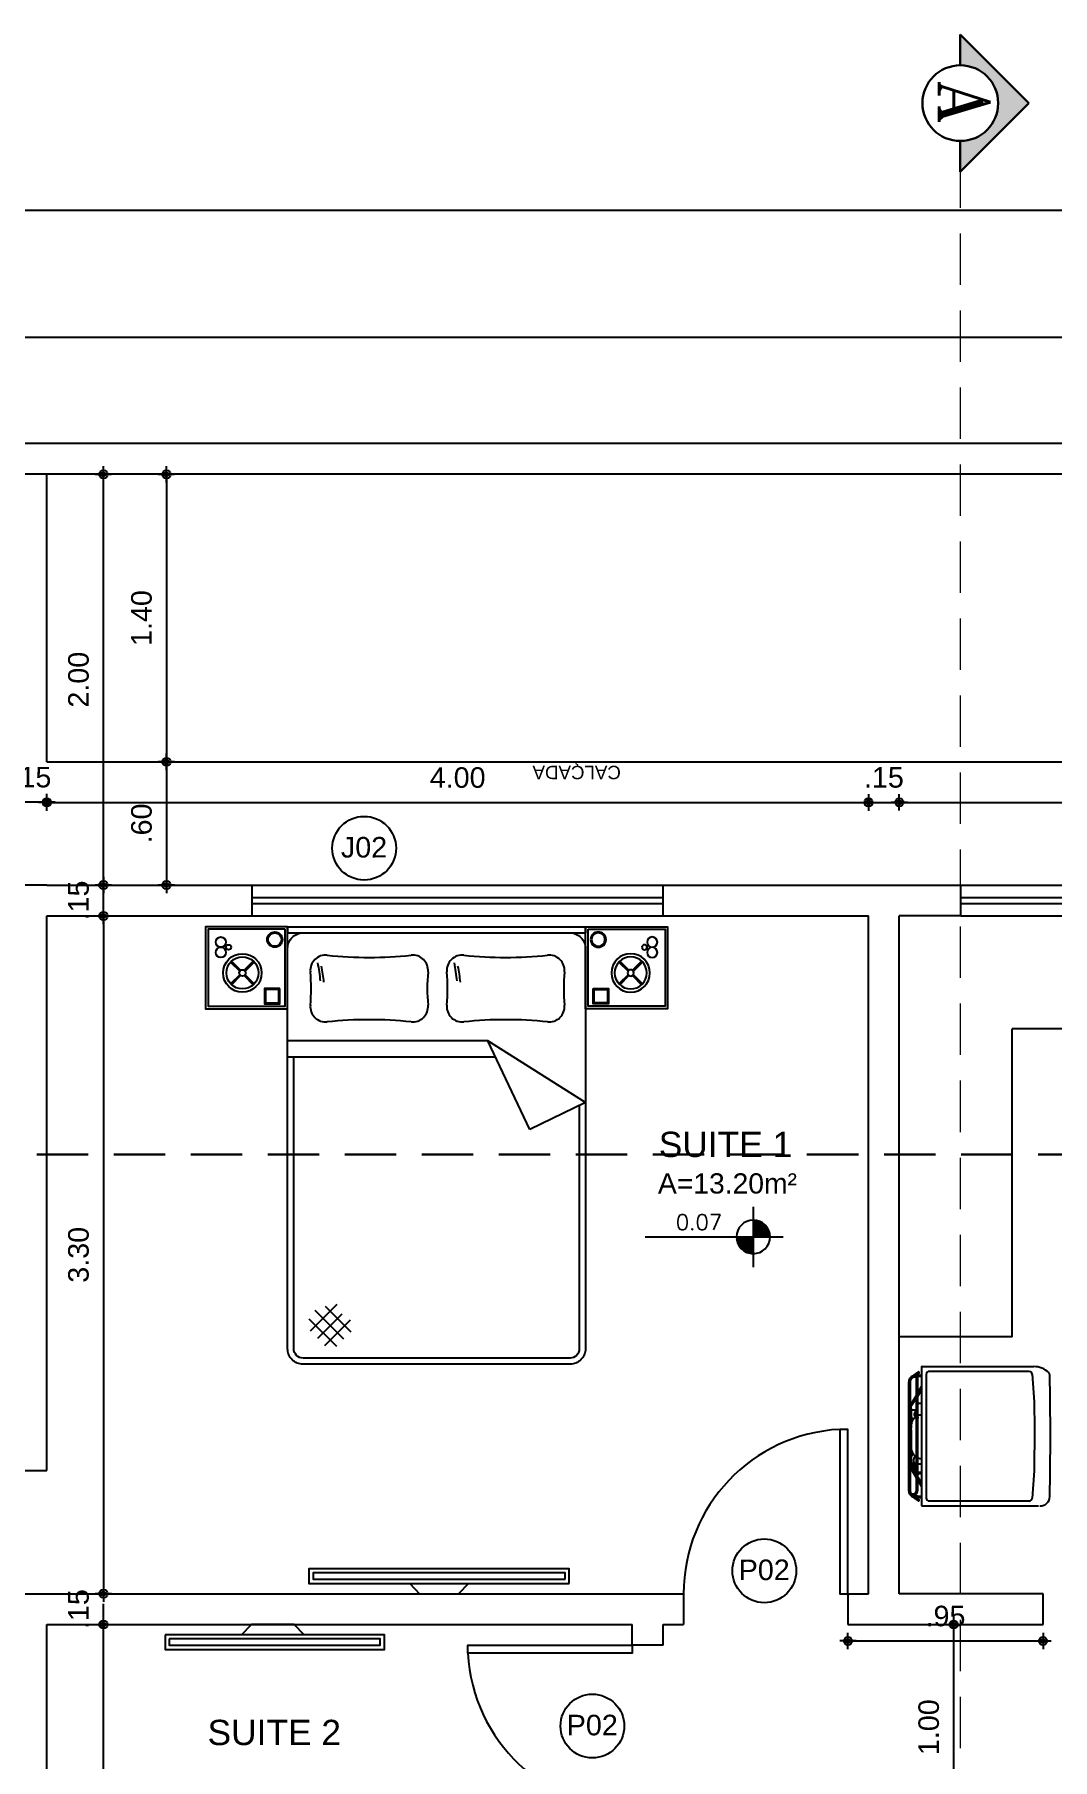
# Model space of a CAD drawing. Header units: millimetres. Extents: x 2426 to 2585, y 1215 to 1309.
# Drawn here: x 2437.89 to 2442.85, y 1278.56 to 1286.96 of the extents above; entities that cross this region are included whole.
import ezdxf

# ---------------------------------------------------------------- set-up
doc = ezdxf.new("R2010")
doc.units = ezdxf.units.MM
doc.linetypes.add('HIDDEN', pattern=[0.375, 0.25, -0.125])
doc.linetypes.add('HIDDEN2', pattern=[0.1875, 0.125, -0.0625])
for name, color, linetype in [('01', 1, 'Continuous'), ('02', 2, 'Continuous'), ('A-PEN-08', 8, 'Continuous'), ('A-PEN-B', 5, 'Continuous'), ('A-PEN-C', 4, 'Continuous'), ('A-PEN-G', 3, 'Continuous'), ('A-PEN-M', 6, 'Continuous'), ('COZINHA', 7, 'Continuous'), ('DIVERSOS', 4, 'Continuous'), ('MÓVEIS', 7, 'Continuous'), ('PAREDE 2.8', 5, 'Continuous'), ('TEXTO2', 3, 'Continuous'), ('TXT_0', 7, 'Continuous')]:
    doc.layers.add(name, color=color, linetype=linetype)
doc.styles.add('ADITIVOCAD', font='ROMANS.shx')
doc.styles.add('CARIMBO_DADOS', font='arial.ttf', dxfattribs={"height": 0.1})
doc.styles.add('PADRAO_TXT2', font='romant', dxfattribs={"height": 0.6})
doc.styles.add('SANSSERIF', font='sas_____.pfb', dxfattribs={"height": 1})
doc.dimstyles.new('COTAS_EXTERNAS', dxfattribs={"dimtxt": 0.1, "dimasz": 0.01, "dimexe": 0, "dimexo": 0, "dimgap": 0.07, "dimtad": 1, "dimzin": 5, "dimdsep": 46, "dimtxsty": 'CARIMBO_DADOS', "dimblk1": 'CIRCULOS', "dimblk2": 'CIRCULOS', "dimsah": 1, "dimcen": 0, "dimse1": 1, "dimse2": 1, "dimclrd": 8, "dimclre": 8, "dimclrt": 230, "dimadec": 0, "dimazin": 0, "dimtfac": 100, "dimtix": 1, "dimtmove": 2, "dimatfit": 3, "dimldrblk": 'CIRCULOS', "dimfxl": 0, "dimtolj": 1, "dimtzin": 5, "dimarcsym": 0})

# ---------------------------------------------------------------- blocks, each defined once
blk = doc.blocks.new('BRA31TDp')
for p, q in [((0.6752, 0.7629), (0.6704, 0.7634)), ((0.6799, 0.762), (0.6752, 0.7629)), ((0.6842, 0.7605), (0.6799, 0.762)), ((0.6884, 0.7586), (0.6842, 0.7605)), ((0.6922, 0.7558), (0.6884, 0.7586)), ((0.6955, 0.7525), (0.6922, 0.7558)), ((0.6984, 0.7492), (0.6955, 0.7525)), ((0.7016, 0.7433), (0.6984, 0.7492)), ((0.0568, 0.7392), (0.0568, 0.7407)), ((0.0805, 0.716), (0.0814, 0.7156)), ((0.1803, 0.7137), (0.1812, 0.7156)), ((0.1803, 0.7085), (0.1803, 0.7137)), ((0.4901, 0.7279), (0.4844, 0.726)), ((0.4915, 0.6995), (0.4911, 0.7009)), ((0.492, 0.6981), (0.4915, 0.6995)), ((0.492, 0.6966), (0.492, 0.6981)), ((0.4931, 0.6933), (0.492, 0.6966)), ((0.4925, 0.6952), (0.4925, 0.6952)), ((0.7007, 0.7449), (0.7007, 0.7449)), ((0.7016, 0.7433), (0.7235, 0.7118)), ((0.7537, 0.691), (0.7537, 0.103)), ((0, 0.103), (0, 0.0628)), ((0.0265, 0.1115), (0.0265, 0.1115)), ((0.0265, 0.111), (0.0265, 0.1115)), ((0.1903, 0.0855), (0.0412, 0.0949)), ((0.7121, 0.0949), (0.5635, 0.0855)), ((0.7537, 0.103), (0.7537, 0.0864)), ((0, 0.0628), (0, 0.0623)), ((0, 0.0628), (0, 0.0628)), ((0, 0.0628), (0, 0.0604)), ((0.4144, 0.0822), (0.1903, 0.0855)), ((0.5635, 0.0855), (0.4144, 0.0822))]:
    blk.add_line(p, q)
for points in [[(0.053, 0.7487), (0.0275, 0.7118)], [(0.0805, 0.7634), (0.0805, 0.7634), (0.0757, 0.7629), (0.071, 0.762), (0.0667, 0.7605), (0.063, 0.7582), (0.0592, 0.7558), (0.0559, 0.7525), (0.053, 0.7487), (0.0506, 0.7444)], [(0.0805, 0.7558), (0.0805, 0.7558), (0.0772, 0.7553), (0.0734, 0.7549), (0.0701, 0.7539), (0.0672, 0.752), (0.0644, 0.7501), (0.0615, 0.7482), (0.0596, 0.7454), (0.0577, 0.7426)], [(0.0805, 0.7558), (0.0805, 0.7558), (0.0772, 0.7553), (0.0743, 0.7544), (0.0715, 0.753), (0.0691, 0.7511), (0.0672, 0.7487), (0.0658, 0.7459), (0.0653, 0.743), (0.0648, 0.7397), (0.0648, 0.7397), (0.0653, 0.7364), (0.0658, 0.7336), (0.0672, 0.7307), (0.0691, 0.7279), (0.0715, 0.726), (0.0743, 0.7246), (0.0772, 0.7236), (0.0805, 0.7231)], [(0.0805, 0.7634), (0.6704, 0.7634)], [(0.6704, 0.7558), (0.0805, 0.7558)], [(0.1993, 0.7506), (0.1538, 0.7231)], [(0.1699, 0.7231), (0.2139, 0.752)], [(0.4385, 0.7497), (0.4385, 0.7497), (0.4314, 0.7501), (0.4248, 0.7506), (0.4182, 0.7511), (0.4115, 0.7511), (0.2172, 0.7511), (0.2106, 0.7506), (0.2039, 0.7501), (0.1968, 0.7497)], [(0.1968, 0.7497), (0.1968, 0.7497), (0.3025, 0.7487), (0.2958, 0.7468), (0.2901, 0.7444), (0.2845, 0.7416), (0.2788, 0.7378), (0.2741, 0.7336), (0.2698, 0.7288), (0.2655, 0.7231)], [(0.412, 0.7506), (0.1993, 0.7506)], [(0.412, 0.752), (0.2139, 0.752)], [(0.2338, 0.7497), (0.2338, 0.7497), (0.231, 0.7492), (0.2291, 0.7478), (0.2272, 0.7454), (0.2267, 0.7426)], [(0.2338, 0.7497), (0.2617, 0.7497)], [(0.2795, 0.7383), (0.2783, 0.7402), (0.2764, 0.7426), (0.2745, 0.7449), (0.2722, 0.7463), (0.2698, 0.7478), (0.2674, 0.7487), (0.2646, 0.7497), (0.2617, 0.7497)], [(0.412, 0.752), (0.536, 0.752)], [(0.412, 0.7506), (0.5507, 0.7506)], [(0.4825, 0.7231), (0.4825, 0.7231), (0.4783, 0.7288), (0.474, 0.7336), (0.4688, 0.7378), (0.4636, 0.7416), (0.4579, 0.7444), (0.4518, 0.7468), (0.4451, 0.7487), (0.4385, 0.7497)], [(0.5142, 0.7497), (0.4863, 0.7497), (0.4863, 0.7497), (0.483, 0.7497), (0.4802, 0.7487), (0.4778, 0.7478), (0.4754, 0.7463), (0.4731, 0.7449), (0.4712, 0.7426), (0.4698, 0.7402), (0.4683, 0.7378)], [(0.4901, 0.7506), (0.4901, 0.752)], [(0.5057, 0.7506), (0.5057, 0.752)], [(0.5204, 0.7426), (0.5204, 0.7426), (0.5199, 0.7454), (0.519, 0.7478), (0.5166, 0.7492), (0.5142, 0.7497)], [(0.58, 0.7231), (0.536, 0.752)], [(0.5507, 0.7506), (0.5961, 0.7231)], [(0.6936, 0.7426), (0.6936, 0.7426), (0.6917, 0.7454), (0.6894, 0.7482), (0.6865, 0.7501), (0.6837, 0.752), (0.6809, 0.7539), (0.6775, 0.7549), (0.6742, 0.7553), (0.6704, 0.7558)], [(0.0024, 0.6933), (0.0024, 0.6933), (0.0014, 0.6933), (0.0005, 0.6929), (0, 0.6919), (0, 0.691)], [(0, 0.691), (0, 0.103)], [(0.7514, 0.6933), (0.0014, 0.6933)], [(0.0275, 0.7118), (0.0275, 0.7118), (0.027, 0.7104), (0.027, 0.7094), (0.0275, 0.708), (0.0284, 0.7066), (0.0284, 0.7066), (0.0293, 0.7061), (0.0308, 0.7061), (0.0322, 0.7066), (0.0336, 0.7075), (0.0336, 0.7075), (0.0336, 0.7075), (0.0341, 0.708), (0.0341, 0.708), (0.0341, 0.708)], [(0.0483, 0.7284), (0.0341, 0.708)], [(0.7107, 0.6682), (0.0426, 0.6682)], [(0.044, 0.6995), (0.0502, 0.743)], [(0.044, 0.6995), (0.044, 0.6995), (0.0445, 0.6981), (0.0454, 0.6971), (0.0464, 0.6962), (0.0483, 0.6957), (0.0483, 0.6957), (0.0497, 0.6962), (0.0506, 0.6966), (0.0511, 0.6976), (0.0511, 0.699)], [(0.0506, 0.7444), (0.0506, 0.7444), (0.0502, 0.744), (0.0502, 0.7435), (0.0502, 0.7435), (0.0502, 0.743)], [(0.0511, 0.699), (0.0568, 0.7407)], [(0.0577, 0.7426), (0.0577, 0.7426), (0.0577, 0.7421), (0.0573, 0.7416), (0.0568, 0.7411), (0.0568, 0.7407)], [(0.0568, 0.7392), (0.0568, 0.7392), (0.0573, 0.7345), (0.0587, 0.7302), (0.0611, 0.7265), (0.0639, 0.7227), (0.0672, 0.7198), (0.0715, 0.7179), (0.0757, 0.7165), (0.0805, 0.716)], [(0.6951, 0.7231), (0.0805, 0.7231)], [(0.6951, 0.7156), (0.0814, 0.7156)], [(0.1411, 0.7156), (0.1043, 0.6933)], [(0.1244, 0.6933), (0.1586, 0.7156)], [(0.1737, 0.7156), (0.1737, 0.7156), (0.1732, 0.7137), (0.1732, 0.7123), (0.1732, 0.7104), (0.1732, 0.7085)], [(0.1732, 0.6933), (0.1732, 0.7085)], [(0.2016, 0.7373), (0.2016, 0.7373), (0.1978, 0.7369), (0.1945, 0.7364), (0.1907, 0.7355), (0.1879, 0.7336), (0.1846, 0.7317), (0.1818, 0.7293), (0.1794, 0.7265), (0.177, 0.7231)], [(0.1803, 0.6933), (0.1803, 0.7085)], [(0.2016, 0.7298), (0.2016, 0.7298), (0.1997, 0.7298), (0.1974, 0.7293), (0.1955, 0.7288), (0.1936, 0.7284), (0.1917, 0.7274), (0.1903, 0.726), (0.1884, 0.7246), (0.1865, 0.7231)], [(0.2016, 0.7373), (0.2343, 0.7373)], [(0.2343, 0.7298), (0.2016, 0.7298)], [(0.2267, 0.7426), (0.2267, 0.7373)], [(0.2267, 0.7156), (0.2267, 0.6933)], [(0.2485, 0.7373), (0.2343, 0.7373), (0.2343, 0.7298)], [(0.2688, 0.7279), (0.2603, 0.7336), (0.2603, 0.7336), (0.2575, 0.735), (0.2546, 0.7364), (0.2518, 0.7369), (0.2485, 0.7373)], [(0.2561, 0.7009), (0.2561, 0.7009), (0.2561, 0.6995), (0.2561, 0.6981), (0.2556, 0.6966), (0.2556, 0.6933)], [(0.2613, 0.7156), (0.2613, 0.7156), (0.2603, 0.7137), (0.2594, 0.7118), (0.2589, 0.7099), (0.258, 0.7085), (0.2575, 0.7066), (0.257, 0.7047), (0.2565, 0.7028), (0.2561, 0.7009)], [(0.4825, 0.7156), (0.4792, 0.7137), (0.4792, 0.7137), (0.4792, 0.7137), (0.4787, 0.7137), (0.4783, 0.7137), (0.4783, 0.7137), (0.4783, 0.7137), (0.4769, 0.7137), (0.4754, 0.7137), (0.474, 0.7146), (0.4735, 0.7156)], [(0.5029, 0.7284), (0.5029, 0.7284), (0.501, 0.7317), (0.4982, 0.734), (0.4944, 0.7345), (0.4906, 0.734), (0.4906, 0.734), (0.4877, 0.7326), (0.4854, 0.7302), (0.4844, 0.7269), (0.4844, 0.7231)], [(0.4911, 0.7009), (0.4911, 0.7009), (0.4911, 0.7014), (0.4911, 0.7023), (0.4911, 0.7028), (0.4906, 0.7033), (0.4906, 0.7033), (0.4901, 0.7066), (0.4892, 0.7099), (0.4882, 0.7127), (0.4868, 0.7156)], [(0.4934, 0.7284), (0.4934, 0.7284), (0.4925, 0.7284), (0.492, 0.7284), (0.4911, 0.7284), (0.4901, 0.7279)], [(0.4934, 0.7284), (0.5081, 0.7284), (0.5081, 0.7231)], [(0.5204, 0.7426), (0.5204, 0.7231)], [(0.5403, 0.7156), (0.5479, 0.7137)], [(0.554, 0.7075), (0.554, 0.7075), (0.5535, 0.7094), (0.5521, 0.7113), (0.5502, 0.7127), (0.5479, 0.7137)], [(0.554, 0.6933), (0.554, 0.7075)], [(0.6255, 0.6933), (0.5914, 0.7156)], [(0.6089, 0.7156), (0.6456, 0.6933)], [(0.6936, 0.7426), (0.7173, 0.708)], [(0.6941, 0.7407), (0.6941, 0.7407), (0.6936, 0.7411), (0.6936, 0.7416), (0.6936, 0.7421), (0.6936, 0.7426)], [(0.6993, 0.699), (0.6941, 0.7407)], [(0.7069, 0.6995), (0.7069, 0.6995), (0.7069, 0.6985), (0.7059, 0.6976), (0.7055, 0.6971), (0.7045, 0.6966), (0.7045, 0.6966), (0.7031, 0.6962), (0.7012, 0.6966), (0.7003, 0.6971), (0.6993, 0.6985), (0.6993, 0.6985), (0.6993, 0.6985), (0.6993, 0.6985), (0.6993, 0.6985), (0.6993, 0.699)], [(0.7069, 0.6995), (0.7031, 0.7284)], [(0.7173, 0.708), (0.7173, 0.708), (0.7178, 0.7066), (0.7192, 0.7061), (0.7206, 0.7061), (0.7225, 0.7066), (0.7225, 0.7066), (0.7235, 0.7075), (0.7244, 0.7085), (0.7244, 0.7099), (0.7235, 0.7113), (0.7235, 0.7113), (0.7235, 0.7118), (0.7235, 0.7118), (0.7235, 0.7118), (0.7235, 0.7118)], [(0.7514, 0.6933), (0.7523, 0.6933), (0.7523, 0.6933), (0.7528, 0.6933), (0.7533, 0.6929), (0.7537, 0.6924), (0.7537, 0.6919)], [(0.7537, 0.691), (0.7537, 0.691), (0.7537, 0.6919), (0.7533, 0.6929), (0.7523, 0.6933), (0.7514, 0.6933)], [(0.0265, 0.1115), (0.0265, 0.6512)], [(0.7272, 0.1115), (0.7272, 0.6512)]]:
    blk.add_lwpolyline(points)
for centre, radius, start, end in [((0.0426, 0.6521), 0.0161, 90, 183.27315), ((0.7107, 0.6517), 0.0166, 358.38614, 90), ((0.0432, 0.1115), 0.0167, 180, 263.06354), ((0.7106, 0.1115), 0.0166, 275.12754, 0), ((0.051, 0.0511), 0.0511, 177.53409, 270), ((0.3762, 17.318), 17.3211, 268.92446, 271.09792), ((0.7077, 0.0189), 0.0187, 271.09792, 315.99806), ((0.6377, 0.0864), 0.116, 315.99806, 0)]:
    blk.add_arc(centre, radius, start, end)
blk = doc.blocks.new('CamaCasal03')
at = {"layer": '01'}
for p, q in [((0.8563, 0.725), (0.5557, 0.2489)), ((0.8563, 0.725), (0.9866, 0.4548)), ((0.9866, 0.4548), (0.5557, 0.2489)), ((0.6357, 0.2871), (0.6357, -0.725)), ((0.5557, 0.2489), (0.5557, -0.725)), ((1.9734, -0.4155), (1.8489, -0.5401)), ((2.0387, -0.5433), (1.9146, -0.4192)), ((1.968, -0.614), (1.8369, -0.483)), ((2.0088, -0.4509), (1.8691, -0.5905)), ((2.0033, -0.5787), (1.8847, -0.46)), ((2.0441, -0.4862), (1.9099, -0.6205))]:
    blk.add_line(p, q, dxfattribs=at)
blk.add_lwpolyline([(0.8707, 0.695), (2.055, 0.695, -0.414214), (2.1, 0.65), (2.1, -0.65, -0.414214), (2.055, -0.695), (0.6357, -0.695, -0.260729)], format="xyb", dxfattribs=at)
for centre, radius, start, end in [((0.2132, 0.5483), 0.075, 84.82719, 186.04557), ((0.301, 1.5181), 0.8988, 264.82719, 275.17281), ((0.3888, 0.5483), 0.075, 353.95443, 95.17281), ((-1.7863, 0.3366), 1.9357, 353.95443, 6.04557), ((2.3883, 0.3366), 1.9357, 173.95443, 186.04557), ((0.2132, 0.1248), 0.075, 173.95443, 275.17281), ((0.3511, -0.7948), 0.8988, 95.55336, 101.22803), ((0.3667, -0.7773), 0.8988, 96.1446, 101.22803), ((0.3888, 0.1248), 0.075, 264.82719, 6.04557), ((0.301, -0.845), 0.8988, 84.82719, 95.17281), ((0.2132, -0.1161), 0.075, 84.82719, 186.04557), ((0.301, 0.8537), 0.8988, 264.82719, 275.17281), ((0.3888, -0.1161), 0.075, 353.95443, 95.17281), ((-1.7863, -0.3279), 1.9357, 353.95443, 6.04557), ((2.3883, -0.3279), 1.9357, 173.95443, 186.04557), ((0.2132, -0.5397), 0.075, 173.95443, 275.17281), ((0.3511, -1.4593), 0.8988, 95.55336, 101.22803), ((0.3667, -1.4418), 0.8988, 96.1446, 101.22803), ((0.3888, -0.5397), 0.075, 264.82719, 6.04557), ((0.301, -1.5094), 0.8988, 84.82719, 95.17281)]:
    blk.add_arc(centre, radius, start, end, dxfattribs=at)
at = {"layer": '02'}
for p, q in [((0, 0.725), (0.03, 0.725)), ((0, -0.725), (0, 0.725)), ((0.03, -0.725), (0.03, 0.725)), ((0, -0.725), (0.03, -0.725))]:
    blk.add_line(p, q, dxfattribs=at)
blk.add_lwpolyline([(0.03, 0.65, -0.414214), (0.105, 0.725), (2.055, 0.725, -0.414214), (2.13, 0.65), (2.13, -0.65, -0.414214), (2.055, -0.725), (0.105, -0.725, -0.414214), (0.03, -0.65)], format="xyb", dxfattribs=at)
blk = doc.blocks.new('MesaCanto01')
at = {"layer": '01'}
for points in [[(0.0125, -0.3875), (0.3875, -0.3875), (0.3875, -0.0125), (0.0125, -0.0125)], [(0.0425, -0.095), (0.1075, -0.095), (0.1075, -0.03), (0.0425, -0.03)]]:
    blk.add_lwpolyline(points, close=True, dxfattribs=at)
for points in [[(0.0375, -0.1), (0.1125, -0.1), (0.1125, -0.025), (0.0375, -0.025), (0.0375, -0.1)], [(0.2072, -0.1664), (0.1628, -0.122)], [(0.2116, -0.162), (0.1672, -0.1176)], [(0.2288, -0.162), (0.2732, -0.1176)], [(0.2332, -0.1664), (0.2776, -0.122)], [(0.1628, -0.228), (0.2072, -0.1836)], [(0.1672, -0.2324), (0.2116, -0.188)], [(0.2732, -0.2324), (0.2288, -0.188)], [(0.2776, -0.228), (0.2332, -0.1836)]]:
    blk.add_lwpolyline(points, dxfattribs=at)
for centre, radius in [((0.2202, -0.175), 0.0937), ((0.2202, -0.175), 0.0781), ((0.2202, -0.175), 0.0156), ((0.325, -0.275), 0.025), ((0.0625, -0.3375), 0.0375), ((0.0625, -0.3375), 0.0325), ((0.2875, -0.3), 0.0125), ((0.325, -0.325), 0.025)]:
    blk.add_circle(centre, radius, dxfattribs=at)
at = {"layer": '02'}
blk.add_lwpolyline([(0, -0.4), (0.4, -0.4), (0.4, 0), (0, 0)], close=True, dxfattribs=at)
blk = doc.blocks.new('CIRCULOS')
at = {"layer": 'A-PEN-M'}
for p, q in [((-4, 0), (4, 0)), ((0, 4), (0, -4))]:
    blk.add_line(p, q, dxfattribs=at)
for radius in [2, 1]:
    blk.add_circle((0, 0), radius, dxfattribs=at)
blk = doc.blocks.new('*D151')
at = {"layer": 'A-PEN-B', "color": 8, "lineweight": -2, "transparency": 16777216}
blk.add_line((2437.9616, 1283.2219), (2441.9416, 1283.2219), dxfattribs=at)
at = {"layer": 'Defpoints', "color": 0, "transparency": 16777216}
for p in [(2441.9516, 1283.2219), (2437.9516, 1282.6521), (2441.9516, 1282.6521)]:
    blk.add_point(p, dxfattribs=at)
at = {"layer": 'A-PEN-B', "color": 8, "lineweight": -2, "transparency": 16777216, "xscale": 0.01, "yscale": 0.01, "zscale": 0.01, "rotation": 180}
blk.add_blockref('CIRCULOS', (2437.9516, 1283.2219), dxfattribs=at)
at = {"layer": 'A-PEN-B', "color": 8, "lineweight": -2, "transparency": 16777216, "xscale": 0.01, "yscale": 0.01, "zscale": 0.01}
blk.add_blockref('CIRCULOS', (2441.9516, 1283.2219), dxfattribs=at)
at = {"layer": 'A-PEN-B', "color": 230, "transparency": 16777216, "insert": (2439.9516, 1283.343), "char_height": 0.1, "attachment_point": 5, "style": 'CARIMBO_DADOS'}
blk.add_mtext('\\A1;4.00', dxfattribs=at)
blk = doc.blocks.new('*D236')
at = {"layer": 'A-PEN-B', "color": 8, "lineweight": -2, "transparency": 16777216}
blk.add_line((2438.2272, 1282.66), (2438.2272, 1279.38), dxfattribs=at)
at = {"layer": 'Defpoints', "color": 0, "transparency": 16777216}
for p in [(2437.9516, 1282.67), (2437.8016, 1279.37), (2438.2272, 1279.37)]:
    blk.add_point(p, dxfattribs=at)
at = {"layer": 'A-PEN-B', "color": 8, "lineweight": -2, "transparency": 16777216, "xscale": 0.01, "yscale": 0.01, "zscale": 0.01}
for p, rotation in [((2438.2272, 1282.67), 90), ((2438.2272, 1279.37), 270)]:
    blk.add_blockref('CIRCULOS', p, dxfattribs=dict(at, rotation=rotation))
at = {"layer": 'A-PEN-B', "color": 230, "transparency": 16777216, "insert": (2438.1061, 1281.02), "char_height": 0.1, "attachment_point": 5, "rotation": 90, "style": 'CARIMBO_DADOS'}
blk.add_mtext('\\A1;3.30', dxfattribs=at)
blk = doc.blocks.new('*D237')
at = {"layer": 'A-PEN-B', "color": 8, "lineweight": -2, "transparency": 16777216}
blk.add_line((2442.1116, 1283.2228), (2445.6416, 1283.2228), dxfattribs=at)
at = {"layer": 'Defpoints', "color": 0, "transparency": 16777216}
for p in [(2445.6516, 1283.2228), (2442.1016, 1282.67), (2445.6516, 1282.67)]:
    blk.add_point(p, dxfattribs=at)
at = {"layer": 'A-PEN-B', "color": 8, "lineweight": -2, "transparency": 16777216, "xscale": 0.01, "yscale": 0.01, "zscale": 0.01, "rotation": 180}
blk.add_blockref('CIRCULOS', (2442.1016, 1283.2228), dxfattribs=at)
at = {"layer": 'A-PEN-B', "color": 8, "lineweight": -2, "transparency": 16777216, "xscale": 0.01, "yscale": 0.01, "zscale": 0.01}
blk.add_blockref('CIRCULOS', (2445.6516, 1283.2228), dxfattribs=at)
at = {"layer": 'A-PEN-B', "color": 230, "transparency": 16777216, "insert": (2443.8766, 1283.3439), "char_height": 0.1, "attachment_point": 5, "style": 'CARIMBO_DADOS'}
blk.add_mtext('\\A1;3.55', dxfattribs=at)
blk = doc.blocks.new('*D240')
at = {"layer": 'A-PEN-B', "color": 8, "lineweight": -2, "transparency": 16777216}
blk.add_line((2461.9916, 1286.1051), (2432.0116, 1286.1051), dxfattribs=at)
at = {"layer": 'Defpoints', "color": 0, "transparency": 16777216}
for p in [(2432.0016, 1286.1051), (2432.0016, 1284.97), (2462.0016, 1284.97)]:
    blk.add_point(p, dxfattribs=at)
at = {"layer": 'A-PEN-B', "color": 8, "lineweight": -2, "transparency": 16777216, "xscale": 0.01, "yscale": 0.01, "zscale": 0.01, "rotation": 180}
blk.add_blockref('CIRCULOS', (2432.0016, 1286.1051), dxfattribs=at)
at = {"layer": 'A-PEN-B', "color": 8, "lineweight": -2, "transparency": 16777216, "xscale": 0.01, "yscale": 0.01, "zscale": 0.01}
blk.add_blockref('CIRCULOS', (2462.0016, 1286.1051), dxfattribs=at)
at = {"layer": 'A-PEN-B', "color": 230, "transparency": 16777216, "insert": (2447.0016, 1286.2262), "char_height": 0.1, "attachment_point": 5, "style": 'CARIMBO_DADOS'}
blk.add_mtext('\\A1;30.00', dxfattribs=at)
blk = doc.blocks.new('*D155')
at = {"layer": 'A-PEN-M', "color": 8, "lineweight": -2, "transparency": 16777216}
blk.add_line((2438.2272, 1282.83), (2438.2272, 1284.81), dxfattribs=at)
at = {"layer": 'Defpoints', "color": 0, "transparency": 16777216}
for p in [(2437.9843, 1284.82), (2438.2272, 1284.82), (2437.9843, 1282.82)]:
    blk.add_point(p, dxfattribs=at)
at = {"layer": 'A-PEN-M', "color": 8, "lineweight": -2, "transparency": 16777216, "xscale": 0.01, "yscale": 0.01, "zscale": 0.01}
for p, rotation in [((2438.2272, 1284.82), 90), ((2438.2272, 1282.82), 270)]:
    blk.add_blockref('CIRCULOS', p, dxfattribs=dict(at, rotation=rotation))
at = {"layer": 'A-PEN-M', "color": 230, "transparency": 16777216, "insert": (2438.1061, 1283.82), "char_height": 0.1, "attachment_point": 5, "rotation": 90, "style": 'CARIMBO_DADOS'}
blk.add_mtext('\\A1;2.00', dxfattribs=at)
blk = doc.blocks.new('*D157')
at = {"layer": 'A-PEN-M', "color": 8, "lineweight": -2, "transparency": 16777216}
blk.add_line((2442.3663, 1278.23), (2442.3663, 1279.21), dxfattribs=at)
at = {"layer": 'Defpoints', "color": 0, "transparency": 16777216}
for p in [(2442.1977, 1279.22), (2442.3663, 1279.22), (2442.1977, 1278.22)]:
    blk.add_point(p, dxfattribs=at)
at = {"layer": 'A-PEN-M', "color": 8, "lineweight": -2, "transparency": 16777216, "xscale": 0.01, "yscale": 0.01, "zscale": 0.01}
for p, rotation in [((2442.3663, 1279.22), 90), ((2442.3663, 1278.22), 270)]:
    blk.add_blockref('CIRCULOS', p, dxfattribs=dict(at, rotation=rotation))
at = {"layer": 'A-PEN-M', "color": 230, "transparency": 16777216, "insert": (2442.2452, 1278.72), "char_height": 0.1, "attachment_point": 5, "rotation": 90, "style": 'CARIMBO_DADOS'}
blk.add_mtext('\\A1;1.00', dxfattribs=at)
blk = doc.blocks.new('*D263')
at = {"layer": 'A-PEN-M', "color": 8, "lineweight": -2, "ltscale": 0.25, "transparency": 16777216}
blk.add_line((2452.4916, 1285.4868), (2435.6616, 1285.4868), dxfattribs=at)
at = {"layer": 'Defpoints', "color": 0, "ltscale": 0.25, "transparency": 16777216}
for p in [(2435.6516, 1285.4868), (2435.6516, 1282.82), (2452.5016, 1282.82)]:
    blk.add_point(p, dxfattribs=at)
at = {"layer": 'A-PEN-M', "color": 8, "lineweight": -2, "ltscale": 0.25, "transparency": 16777216, "xscale": 0.01, "yscale": 0.01, "zscale": 0.01, "rotation": 180}
blk.add_blockref('CIRCULOS', (2435.6516, 1285.4868), dxfattribs=at)
at = {"layer": 'A-PEN-M', "color": 8, "lineweight": -2, "ltscale": 0.25, "transparency": 16777216, "xscale": 0.01, "yscale": 0.01, "zscale": 0.01}
blk.add_blockref('CIRCULOS', (2452.5016, 1285.4868), dxfattribs=at)
at = {"layer": 'A-PEN-M', "color": 230, "ltscale": 0.25, "transparency": 16777216, "insert": (2444.0766, 1285.6078), "char_height": 0.1, "attachment_point": 5, "style": 'CARIMBO_DADOS'}
blk.add_mtext('\\A1;16.85', dxfattribs=at)
blk = doc.blocks.new('*D168')
at = {"layer": 'A-PEN-M', "color": 8, "lineweight": -2, "ltscale": 0.25, "transparency": 16777216}
for p, q in [((2437.7916, 1283.2239), (2437.7816, 1283.2239)), ((2437.9516, 1283.2239), (2437.8016, 1283.2239)), ((2437.9616, 1283.2239), (2437.9716, 1283.2239))]:
    blk.add_line(p, q, dxfattribs=at)
at = {"layer": 'Defpoints', "color": 0, "ltscale": 0.25, "transparency": 16777216}
for p in [(2437.8016, 1283.2239), (2437.8016, 1282.656), (2437.9516, 1282.656)]:
    blk.add_point(p, dxfattribs=at)
at = {"layer": 'A-PEN-M', "color": 8, "lineweight": -2, "ltscale": 0.25, "transparency": 16777216, "xscale": 0.01, "yscale": 0.01, "zscale": 0.01}
blk.add_blockref('CIRCULOS', (2437.8016, 1283.2239), dxfattribs=at)
at = {"layer": 'A-PEN-M', "color": 8, "lineweight": -2, "ltscale": 0.25, "transparency": 16777216, "xscale": 0.01, "yscale": 0.01, "zscale": 0.01, "rotation": 180}
blk.add_blockref('CIRCULOS', (2437.9516, 1283.2239), dxfattribs=at)
at = {"layer": 'A-PEN-M', "color": 230, "ltscale": 0.25, "transparency": 16777216, "insert": (2437.8766, 1283.345), "char_height": 0.1, "attachment_point": 5, "style": 'CARIMBO_DADOS'}
blk.add_mtext('\\A1;.15', dxfattribs=at)
blk = doc.blocks.new('Adc_nivelpl')
h = blk.add_hatch()
h.set_pattern_fill('_U', color=256, scale=0.005, angle=45, style=0, double=1)
h.set_pattern_definition([(45, (-5.8772514, -3.5161936), (-0.003535534, 0.003535534), []), (135, (-5.8772514, -3.5161936), (-0.003535534, -0.003535534), [])])
h.paths.add_polyline_path([(0.195, -0.087, 0.414214), (0.087, -0.195), (0.195, -0.195)])
h.paths.add_polyline_path([(0.195, -0.195), (0.195, -0.304, 0.414214), (0.304, -0.195)])
for p, q in [((0.195, 0), (0.195, -0.391)), ((0.896, -0.195), (0, -0.195))]:
    blk.add_line(p, q)
blk.add_circle((0.195, -0.195), 0.109)
at = {"flags": 8}
blk.add_attdef('NIVEL', (0.364, -0.15), '', height=0.1, dxfattribs=at)
blk = doc.blocks.new('*D251')
at = {"layer": 'A-PEN-M', "color": 8, "linetype": 'HIDDEN2', "lineweight": -2, "ltscale": 0.25, "transparency": 16777216}
for p, q in [((2438.2272, 1279.38), (2438.2272, 1279.39)), ((2438.2272, 1279.22), (2438.2272, 1279.37)), ((2438.2272, 1279.21), (2438.2272, 1279.2))]:
    blk.add_line(p, q, dxfattribs=at)
at = {"layer": 'Defpoints', "color": 0, "linetype": 'HIDDEN2', "ltscale": 0.25, "transparency": 16777216}
for p in [(2437.8016, 1279.37), (2438.2272, 1279.37), (2437.9516, 1279.22)]:
    blk.add_point(p, dxfattribs=at)
at = {"layer": 'A-PEN-M', "color": 8, "linetype": 'HIDDEN2', "lineweight": -2, "ltscale": 0.25, "transparency": 16777216, "xscale": 0.01, "yscale": 0.01, "zscale": 0.01}
for p, rotation in [((2438.2272, 1279.37), 270), ((2438.2272, 1279.22), 90)]:
    blk.add_blockref('CIRCULOS', p, dxfattribs=dict(at, rotation=rotation))
at = {"layer": 'A-PEN-M', "color": 230, "linetype": 'HIDDEN2', "ltscale": 0.25, "transparency": 16777216, "insert": (2438.1061, 1279.295), "char_height": 0.1, "attachment_point": 5, "rotation": 90, "style": 'CARIMBO_DADOS'}
blk.add_mtext('\\A1;.15', dxfattribs=at)
blk = doc.blocks.new('*D252')
at = {"layer": 'A-PEN-M', "color": 8, "lineweight": -2, "ltscale": 0.25, "transparency": 16777216}
blk.add_line((2438.2272, 1275.78), (2438.2272, 1279.21), dxfattribs=at)
at = {"layer": 'Defpoints', "color": 0, "ltscale": 0.25, "transparency": 16777216}
for p in [(2437.9516, 1279.22), (2438.2272, 1279.22), (2437.9516, 1275.77)]:
    blk.add_point(p, dxfattribs=at)
at = {"layer": 'A-PEN-M', "color": 8, "lineweight": -2, "ltscale": 0.25, "transparency": 16777216, "xscale": 0.01, "yscale": 0.01, "zscale": 0.01}
for p, rotation in [((2438.2272, 1279.22), 90), ((2438.2272, 1275.77), 270)]:
    blk.add_blockref('CIRCULOS', p, dxfattribs=dict(at, rotation=rotation))
at = {"layer": 'A-PEN-M', "color": 230, "ltscale": 0.25, "transparency": 16777216, "insert": (2438.1061, 1277.495), "char_height": 0.1, "attachment_point": 5, "rotation": 90, "style": 'CARIMBO_DADOS'}
blk.add_mtext('\\A1;3.45', dxfattribs=at)
blk = doc.blocks.new('*D253')
at = {"layer": 'A-PEN-M', "color": 8, "lineweight": -2, "ltscale": 0.25, "transparency": 16777216}
for p, q in [((2438.2272, 1282.83), (2438.2272, 1282.84)), ((2438.2272, 1282.67), (2438.2272, 1282.82)), ((2438.2272, 1282.66), (2438.2272, 1282.65))]:
    blk.add_line(p, q, dxfattribs=at)
at = {"layer": 'Defpoints', "color": 0, "ltscale": 0.25, "transparency": 16777216}
for p in [(2437.9516, 1282.82), (2438.2272, 1282.82), (2437.9516, 1282.67)]:
    blk.add_point(p, dxfattribs=at)
at = {"layer": 'A-PEN-M', "color": 8, "lineweight": -2, "ltscale": 0.25, "transparency": 16777216, "xscale": 0.01, "yscale": 0.01, "zscale": 0.01}
for p, rotation in [((2438.2272, 1282.82), 270), ((2438.2272, 1282.67), 90)]:
    blk.add_blockref('CIRCULOS', p, dxfattribs=dict(at, rotation=rotation))
at = {"layer": 'A-PEN-M', "color": 230, "ltscale": 0.25, "transparency": 16777216, "insert": (2438.1061, 1282.745), "char_height": 0.1, "attachment_point": 5, "rotation": 90, "style": 'CARIMBO_DADOS'}
blk.add_mtext('\\A1;.15', dxfattribs=at)
blk = doc.blocks.new('*D255')
at = {"layer": 'A-PEN-M', "color": 8, "lineweight": -2, "ltscale": 0.25, "transparency": 16777216}
blk.add_line((2438.5338, 1284.81), (2438.5338, 1283.43), dxfattribs=at)
at = {"layer": 'Defpoints', "color": 0, "ltscale": 0.25, "transparency": 16777216}
for p in [(2437.9516, 1284.82), (2437.9516, 1283.42), (2438.5338, 1283.42)]:
    blk.add_point(p, dxfattribs=at)
at = {"layer": 'A-PEN-M', "color": 8, "lineweight": -2, "ltscale": 0.25, "transparency": 16777216, "xscale": 0.01, "yscale": 0.01, "zscale": 0.01}
for p, rotation in [((2438.5338, 1284.82), 90), ((2438.5338, 1283.42), 270)]:
    blk.add_blockref('CIRCULOS', p, dxfattribs=dict(at, rotation=rotation))
at = {"layer": 'A-PEN-M', "color": 230, "ltscale": 0.25, "transparency": 16777216, "insert": (2438.4128, 1284.12), "char_height": 0.1, "attachment_point": 5, "rotation": 90, "style": 'CARIMBO_DADOS'}
blk.add_mtext('\\A1;1.40', dxfattribs=at)
blk = doc.blocks.new('*D256')
at = {"layer": 'A-PEN-M', "color": 8, "lineweight": -2, "ltscale": 0.25, "transparency": 16777216}
blk.add_line((2438.5338, 1283.41), (2438.5338, 1282.83), dxfattribs=at)
at = {"layer": 'Defpoints', "color": 0, "ltscale": 0.25, "transparency": 16777216}
for p in [(2437.9516, 1283.42), (2437.9516, 1282.82), (2438.5338, 1282.82)]:
    blk.add_point(p, dxfattribs=at)
at = {"layer": 'A-PEN-M', "color": 8, "lineweight": -2, "ltscale": 0.25, "transparency": 16777216, "xscale": 0.01, "yscale": 0.01, "zscale": 0.01}
for p, rotation in [((2438.5338, 1283.42), 90), ((2438.5338, 1282.82), 270)]:
    blk.add_blockref('CIRCULOS', p, dxfattribs=dict(at, rotation=rotation))
at = {"layer": 'A-PEN-M', "color": 230, "ltscale": 0.25, "transparency": 16777216, "insert": (2438.4128, 1283.12), "char_height": 0.1, "attachment_point": 5, "rotation": 90, "style": 'CARIMBO_DADOS'}
blk.add_mtext('\\A1;.60', dxfattribs=at)
blk = doc.blocks.new('*D257')
at = {"layer": 'A-PEN-M', "color": 8, "lineweight": -2, "ltscale": 0.25, "transparency": 16777216}
for p, q in [((2441.9416, 1283.2228), (2441.9316, 1283.2228)), ((2441.9516, 1283.2228), (2442.1016, 1283.2228)), ((2442.1116, 1283.2228), (2442.1216, 1283.2228))]:
    blk.add_line(p, q, dxfattribs=at)
at = {"layer": 'Defpoints', "color": 0, "ltscale": 0.25, "transparency": 16777216}
for p in [(2442.1016, 1283.2228), (2441.9516, 1282.67), (2442.1016, 1282.67)]:
    blk.add_point(p, dxfattribs=at)
at = {"layer": 'A-PEN-M', "color": 8, "lineweight": -2, "ltscale": 0.25, "transparency": 16777216, "xscale": 0.01, "yscale": 0.01, "zscale": 0.01}
blk.add_blockref('CIRCULOS', (2441.9516, 1283.2228), dxfattribs=at)
at = {"layer": 'A-PEN-M', "color": 8, "lineweight": -2, "ltscale": 0.25, "transparency": 16777216, "xscale": 0.01, "yscale": 0.01, "zscale": 0.01, "rotation": 180}
blk.add_blockref('CIRCULOS', (2442.1016, 1283.2228), dxfattribs=at)
at = {"layer": 'A-PEN-M', "color": 230, "ltscale": 0.25, "transparency": 16777216, "insert": (2442.0266, 1283.3438), "char_height": 0.1, "attachment_point": 5, "style": 'CARIMBO_DADOS'}
blk.add_mtext('\\A1;.15', dxfattribs=at)
blk = doc.blocks.new('CORTE_A')
at = {"layer": 'DIVERSOS', "lineweight": 30}
blk.add_hatch(color=256, dxfattribs=at).paths.add_polyline_path([(0.1842, 0), (0.3342, 0), (0, 0.3343), (-0.3342, 0), (-0.1842, 0, -1)])
for p, q in [((-0.3342, 0), (0, 0.3343)), ((0, 0.3343), (0.3342, 0)), ((-0.3342, 0), (-0.1842, 0)), ((0.1842, 0), (0.3342, 0))]:
    blk.add_line(p, q, dxfattribs=at)
blk.add_circle((0, 0), 0.1842, dxfattribs=at)
at = {"layer": 'DIVERSOS', "lineweight": 30, "style": 'PADRAO_TXT2'}
blk.add_text('A', height=0.25, dxfattribs=at).set_placement((-0.1124, -0.1022))
blk = doc.blocks.new('*D144')
at = {"layer": 'A-PEN-B', "color": 8, "lineweight": -2, "ltscale": 0.25, "transparency": 16777216}
blk.add_line((2441.8616, 1279.1398), (2442.7916, 1279.1398), dxfattribs=at)
at = {"layer": 'Defpoints', "color": 0, "ltscale": 0.25, "transparency": 16777216}
for p in [(2441.8516, 1279.4508), (2442.8016, 1279.4508), (2442.8016, 1279.1398)]:
    blk.add_point(p, dxfattribs=at)
at = {"layer": 'A-PEN-B', "color": 8, "lineweight": -2, "ltscale": 0.25, "transparency": 16777216, "xscale": 0.01, "yscale": 0.01, "zscale": 0.01, "rotation": 180}
blk.add_blockref('CIRCULOS', (2441.8516, 1279.1398), dxfattribs=at)
at = {"layer": 'A-PEN-B', "color": 8, "lineweight": -2, "ltscale": 0.25, "transparency": 16777216, "xscale": 0.01, "yscale": 0.01, "zscale": 0.01}
blk.add_blockref('CIRCULOS', (2442.8016, 1279.1398), dxfattribs=at)
at = {"layer": 'A-PEN-B', "color": 230, "ltscale": 0.25, "transparency": 16777216, "insert": (2442.3266, 1279.2608), "char_height": 0.1, "attachment_point": 5, "style": 'CARIMBO_DADOS'}
blk.add_mtext('\\A1;.95', dxfattribs=at)

msp = doc.modelspace()

# ---------------------------------------------------------------- linework, layer by layer
at = {"layer": '02', "color": 0, "linetype": 'HIDDEN', "lineweight": 15}
msp.add_line((2442.3986, 1286.3678), (2442.3986, 1272.7617), dxfattribs=at)
at = {"layer": '02', "color": 0, "linetype": 'HIDDEN', "lineweight": 30}
msp.add_line((2443.7772, 1281.5082), (2429.8927, 1281.5082), dxfattribs=at)
at = {"layer": 'A-PEN-08', "color": 253, "ltscale": 7}
for centre, start, end in [((2441.8527, 1279.37), 92.9376, 180), ((2440.8016, 1279.1211), 182.9376, 270)]:
    msp.add_arc(centre, 0.8011, start, end, dxfattribs=at)
at = {"layer": 'A-PEN-B'}
for p, q in [((2462.0016, 1284.97), (2432.0016, 1284.97)), ((2461.8516, 1284.82), (2432.1516, 1284.82)), ((2437.9516, 1282.82), (2435.6516, 1282.82)), ((2437.9516, 1282.82), (2440.9516, 1282.82)), ((2438.9516, 1282.67), (2438.9516, 1282.82)), ((2440.9516, 1282.82), (2442.4016, 1282.82)), ((2440.9516, 1282.67), (2440.9516, 1282.82)), ((2442.4016, 1282.67), (2442.4016, 1282.82)), ((2437.9516, 1280.47), (2437.9516, 1282.67)), ((2437.9516, 1279.97), (2437.9516, 1282.67)), ((2437.9516, 1282.67), (2440.9516, 1282.67)), ((2440.9516, 1282.67), (2441.9516, 1282.67)), ((2441.9516, 1279.37), (2441.9516, 1282.67)), ((2442.1016, 1279.37), (2442.1016, 1282.67)), ((2442.4016, 1282.67), (2442.1016, 1282.67)), ((2437.8016, 1279.97), (2437.9516, 1279.97)), ((2437.8016, 1279.37), (2441.0516, 1279.37)), ((2441.8516, 1279.37), (2441.9516, 1279.37)), ((2442.8016, 1279.37), (2442.1016, 1279.37)), ((2442.8016, 1279.22), (2442.8016, 1279.37)), ((2437.9516, 1278.02), (2437.9516, 1279.22)), ((2437.9516, 1279.22), (2440.8016, 1279.22)), ((2440.8016, 1279.12), (2440.8016, 1279.22)), ((2440.9516, 1279.12), (2440.9516, 1279.22)), ((2440.9516, 1279.22), (2441.0516, 1279.22)), ((2441.8516, 1279.22), (2442.1016, 1279.22)), ((2442.1016, 1279.22), (2442.1016, 1279.22)), ((2442.1016, 1279.22), (2442.8016, 1279.22))]:
    msp.add_line(p, q, dxfattribs=at)
at = {"layer": 'A-PEN-B', "color": 253}
for q in [(2437.9516, 1284.82), (2440.9516, 1283.42)]:
    msp.add_line((2437.9516, 1283.42), q, dxfattribs=at)
at = {"layer": 'A-PEN-B', "color": 3}
for p, q in [((2441.0516, 1279.37), (2441.0516, 1279.22)), ((2441.8516, 1279.37), (2441.8516, 1279.22)), ((2440.9516, 1279.12), (2440.8016, 1279.12))]:
    msp.add_line(p, q, dxfattribs=at)
at = {"layer": 'A-PEN-B', "color": 253}
msp.add_lwpolyline([(2440.9516, 1283.42), (2453.1016, 1283.42), (2453.1016, 1282.145)], dxfattribs=at)
at = {"layer": 'A-PEN-B'}
msp.add_lwpolyline([(2440.9516, 1282.82), (2442.4016, 1282.82)], dxfattribs=at)
at = {"layer": 'A-PEN-C'}
for p, q in [((2438.9516, 1282.82), (2440.9516, 1282.82)), ((2442.4016, 1282.82), (2444.4016, 1282.82)), ((2438.9516, 1282.67), (2440.9516, 1282.67)), ((2442.4016, 1282.67), (2444.4016, 1282.67))]:
    msp.add_line(p, q, dxfattribs=at)
for centre in [(2439.4964, 1282.9995), (2441.4445, 1279.4815), (2440.6075, 1278.7257)]:
    msp.add_circle(centre, 0.1552, dxfattribs=at)
at = {"layer": 'A-PEN-G'}
for p, q in [((2438.9516, 1282.76), (2440.9516, 1282.76)), ((2438.9516, 1282.73), (2440.9516, 1282.73)), ((2442.4016, 1282.76), (2444.4016, 1282.76)), ((2442.4016, 1282.73), (2444.4016, 1282.73))]:
    msp.add_line(p, q, dxfattribs=at)
at = {"layer": 'A-PEN-G', "color": 3}
for points in [[(2441.8516, 1279.37), (2441.8516, 1280.17), (2441.8116, 1280.17), (2441.8116, 1279.37)], [(2440.8016, 1279.12), (2440.8016, 1279.08), (2440.0016, 1279.08), (2440.0016, 1279.12)]]:
    msp.add_lwpolyline(points, close=True, dxfattribs=at)
at = {"layer": 'COZINHA'}
for p, q in [((2442.6516, 1280.62), (2442.6516, 1282.12)), ((2444.4016, 1282.12), (2442.6516, 1282.12)), ((2442.6516, 1280.62), (2442.1016, 1280.62))]:
    msp.add_line(p, q, dxfattribs=at)
at = {"layer": 'MÓVEIS'}
for p, q in [((2439.718, 1279.42), (2439.7665, 1279.37)), ((2440.0046, 1279.42), (2439.9561, 1279.37)), ((2439.7665, 1279.37), (2439.9561, 1279.37)), ((2438.899, 1279.17), (2438.9474, 1279.22)), ((2439.1561, 1279.22), (2438.9474, 1279.22)), ((2439.2046, 1279.17), (2439.1561, 1279.22))]:
    msp.add_line(p, q, dxfattribs=at)
for points in [[(2440.4951, 1279.42), (2440.4951, 1279.4911), (2439.2275, 1279.4911), (2439.2275, 1279.42)], [(2440.4751, 1279.44), (2440.4751, 1279.4711), (2439.2475, 1279.4711), (2439.2475, 1279.44)], [(2438.5275, 1279.17), (2438.5275, 1279.0989), (2439.5951, 1279.0989), (2439.5951, 1279.17)], [(2438.5475, 1279.15), (2438.5475, 1279.1189), (2439.5751, 1279.1189), (2439.5751, 1279.15)]]:
    msp.add_lwpolyline(points, close=True, dxfattribs=at)

# ---------------------------------------------------------------- block references
at = {"layer": '02', "color": 0, "lineweight": 15, "rotation": 270}
msp.add_blockref('CORTE_A', (2442.3986, 1286.627), dxfattribs=at)
at = {"layer": 'COZINHA', "linetype": 'Continuous', "xscale": 0.9000000000014552, "yscale": 0.9000000000014552, "zscale": 0.9, "rotation": 90}
msp.add_blockref('BRA31TDp', (2442.8344, 1279.7975), dxfattribs=at)
at = {"layer": 'PAREDE 2.8'}
for name, p, rotation in [('MesaCanto01', (2439.1238, 1282.2173), 180), ('CamaCasal03', (2439.8488, 1282.6173), 269.9999999999999)]:
    msp.add_blockref(name, p, dxfattribs=dict(at, rotation=rotation))
at = {"layer": 'PAREDE 2.8', "xscale": -1, "rotation": 180}
msp.add_blockref('MesaCanto01', (2440.5738, 1282.2173), dxfattribs=at)
at = {"layer": 'TXT_0'}
ref = msp.add_blockref('Adc_nivelpl', (2441.5368, 1281.2535), dxfattribs=dict(at, xscale=-0.75, yscale=0.75, zscale=0.75))
ref.add_attrib('NIVEL', '0.07', (2441.0136, 1281.141), dxfattribs={"height": 0.075, "style": 'ADITIVOCAD', "flags": 8})

# ---------------------------------------------------------------- texts
at = {"layer": 'A-PEN-C', "char_height": 0.1, "attachment_point": 5, "rotation": 0.1076, "style": 'CARIMBO_DADOS'}
for s, insert in [('J02', (2439.4959, 1283.0035)), ('P02', (2441.444, 1279.4855)), ('P02', (2440.607, 1278.7298))]:
    msp.add_mtext(s, dxfattribs=dict(at, insert=insert))
at = {"layer": 'TEXTO2', "color": 253, "style": 'SANSSERIF'}
msp.add_text('CALÇADA', height=0.06521, rotation=180, dxfattribs=at).set_placement((2440.7463, 1283.4008))
at = {"layer": 'TEXTO2', "style": 'SANSSERIF'}
for s, p in [('SUITE 1', (2440.9306, 1281.4961)), ('SUITE 2', (2438.7339, 1278.6329))]:
    msp.add_text(s, height=0.12312, dxfattribs=at).set_placement(p)
at = {"layer": 'TXT_0', "style": 'SANSSERIF'}
msp.add_text('A=13.20m²', height=0.0985, dxfattribs=at).set_placement((2440.9266, 1281.3183))

# ---------------------------------------------------------------- dimensions: what is measured, and where the dimension line sits
at = {"layer": 'A-PEN-B'}
for base, p1, p2, angle, picture, middle in [((2432.0016, 1286.1051), (2462.0016, 1284.97), (2432.0016, 1284.97), 180, '*D240', (2447.0016, 1286.2262)), ((2441.9516, 1283.2219), (2437.9516, 1282.6521), (2441.9516, 1282.6521), 180, '*D151', (2439.9516, 1283.343)), ((2445.6516, 1283.2228), (2442.1016, 1282.67), (2445.6516, 1282.67), 180, '*D237', (2443.8766, 1283.3439)), ((2438.2272, 1279.37), (2437.9516, 1282.67), (2437.8016, 1279.37), 90, '*D236', (2438.1061, 1281.02))]:
    dim = msp.add_linear_dim(base=base, p1=p1, p2=p2, angle=angle, dimstyle='COTAS_EXTERNAS', override={"dimfxl": 0}, dxfattribs=at)
    dim.commit()
    dim.dimension.update_dxf_attribs({"geometry": picture, "text_midpoint": middle})
at = {"layer": 'A-PEN-B', "color": 6, "ltscale": 0.25}
dim = msp.add_linear_dim(base=(2442.8016, 1279.1398), p1=(2441.8516, 1279.4508), p2=(2442.8016, 1279.4508), angle=180, dimstyle='COTAS_EXTERNAS', override={"dimfxl": 0}, dxfattribs=at)
dim.commit()
dim.dimension.update_dxf_attribs({"geometry": '*D144', "text_midpoint": (2442.3266, 1279.2608)})
at = {"layer": 'A-PEN-M', "color": 3, "ltscale": 0.25}
for base, p1, p2, angle, picture, middle in [((2435.6516, 1285.4868), (2452.5016, 1282.82), (2435.6516, 1282.82), 180, '*D263', (2444.0766, 1285.6078)), ((2437.8016, 1283.2239), (2437.9516, 1282.656), (2437.8016, 1282.656), 180, '*D168', (2437.8766, 1283.345)), ((2438.2272, 1279.22), (2437.9516, 1275.77), (2437.9516, 1279.22), 90, '*D252', (2438.1061, 1277.495))]:
    dim = msp.add_linear_dim(base=base, p1=p1, p2=p2, angle=angle, dimstyle='COTAS_EXTERNAS', override={"dimfxl": 0}, dxfattribs=at)
    dim.commit()
    dim.dimension.update_dxf_attribs({"geometry": picture, "text_midpoint": middle})
at = {"layer": 'A-PEN-M', "color": 0, "ltscale": 0.25}
for base, p1, p2, angle, picture, middle in [((2438.5338, 1283.42), (2437.9516, 1284.82), (2437.9516, 1283.42), 90, '*D255', (2438.4128, 1284.12)), ((2438.5338, 1282.82), (2437.9516, 1283.42), (2437.9516, 1282.82), 90, '*D256', (2438.4128, 1283.12)), ((2442.1016, 1283.2228), (2441.9516, 1282.67), (2442.1016, 1282.67), 180, '*D257', (2442.0266, 1283.3438)), ((2438.2272, 1282.82), (2437.9516, 1282.67), (2437.9516, 1282.82), 90, '*D253', (2438.1061, 1282.745))]:
    dim = msp.add_linear_dim(base=base, p1=p1, p2=p2, angle=angle, dimstyle='COTAS_EXTERNAS', override={"dimfxl": 0}, dxfattribs=at)
    dim.commit()
    dim.dimension.update_dxf_attribs({"geometry": picture, "text_midpoint": middle})
at = {"layer": 'A-PEN-M'}
for base, p1, p2, picture, middle in [((2438.2272, 1284.82), (2437.9843, 1282.82), (2437.9843, 1284.82), '*D155', (2438.1061, 1283.82)), ((2442.3663, 1279.22), (2442.1977, 1278.22), (2442.1977, 1279.22), '*D157', (2442.2452, 1278.72))]:
    dim = msp.add_linear_dim(base=base, p1=p1, p2=p2, angle=90, dimstyle='COTAS_EXTERNAS', override={"dimfxl": 0}, dxfattribs=at)
    dim.commit()
    dim.dimension.update_dxf_attribs({"geometry": picture, "text_midpoint": middle})
at = {"layer": 'A-PEN-M', "color": 3, "linetype": 'HIDDEN2', "ltscale": 0.25}
dim = msp.add_linear_dim(base=(2438.2272, 1279.37), p1=(2437.9516, 1279.22), p2=(2437.8016, 1279.37), angle=90, dimstyle='COTAS_EXTERNAS', override={"dimfxl": 0}, dxfattribs=at)
dim.commit()
dim.dimension.update_dxf_attribs({"geometry": '*D251', "text_midpoint": (2438.1061, 1279.295)})

doc.saveas('drawing.dxf')
